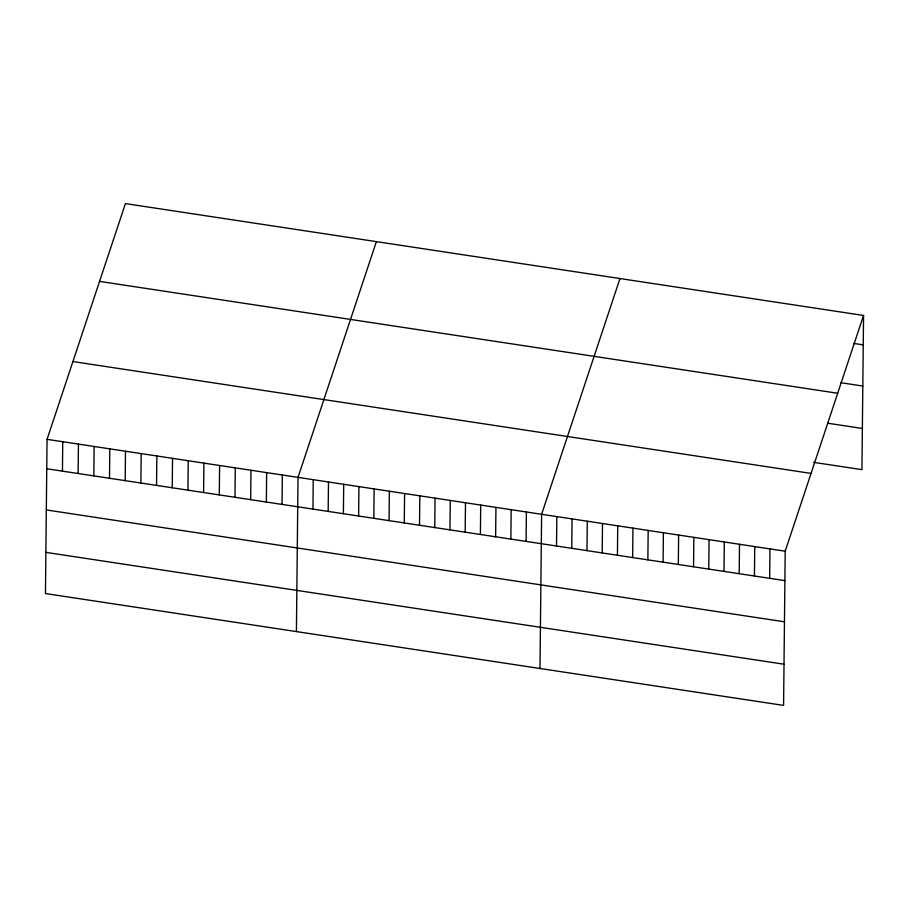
<?xml version="1.0" encoding="UTF-8"?>
<svg xmlns="http://www.w3.org/2000/svg" width="909" height="909" viewBox="0 0 909 909"><rect width="100%" height="100%" fill="white"/><g stroke="black" fill="none" stroke-linecap="round" stroke-linejoin="round"><path stroke-width="1.36" d="M47.063 439.342L45.45 593.543L783.581 705.407L785.194 551.206L863.55 315.457L125.419 203.593L47.063 439.342L785.194 551.206M62.437 471.135L62.755 441.729M78.129 473.521L78.435 444.103M93.809 475.896L94.116 446.478M109.5 478.27L109.807 448.853M125.181 480.645L125.487 451.228M140.872 483.02L141.179 453.602M156.553 485.406L156.859 455.988M172.244 487.781L172.551 458.363M187.924 490.156L188.231 460.738M203.605 492.53L203.923 463.113M219.296 494.905L219.603 465.488M234.977 497.291L235.283 467.874M250.668 499.666L250.975 470.248M266.348 502.041L266.655 472.623M282.04 504.415L282.347 474.998M296.414 631.573L298.027 477.373L376.383 241.635M312.946 509.097L313.253 479.679M328.172 511.403L328.479 481.986M343.397 513.71L343.704 484.292M358.612 516.017L358.93 486.61M373.838 518.323L374.144 488.917M389.063 520.641L389.37 491.224M404.289 522.948L404.596 493.53M419.515 525.254L419.822 495.837M434.741 527.561L435.047 498.143M449.955 529.867L450.273 500.45M465.181 532.174L465.488 502.757M480.406 534.481L480.713 505.063M495.632 536.787L495.939 507.37M510.858 539.094L511.165 509.676M526.084 541.4L526.391 511.983M539.991 668.49L541.616 514.289L619.972 278.54M556.524 546.014L556.831 516.596M571.75 548.32L572.056 518.903M586.975 550.627L587.282 521.209M602.201 552.933L602.508 523.516M617.427 555.24L617.734 525.822M632.653 557.547L632.959 528.129M647.867 559.853L648.174 530.436M663.093 562.16L663.4 532.742M678.319 564.466L678.625 535.049M693.544 566.773L693.851 537.355M708.77 569.079L709.077 539.662M723.996 571.386L724.303 541.969M739.21 573.693L739.517 544.286M754.436 575.999L754.743 546.593M769.662 578.317L769.968 548.9M863.55 315.457L861.937 469.658L813.498 462.317M853.551 343.397L863.243 344.875M840.666 382.689L862.811 386.052M99.558 281.392L837.689 393.256M827.769 423.23L862.368 428.48M72.925 361.555L811.055 473.407M46.757 468.76L784.887 580.624M46.325 509.938L784.456 621.801M45.882 552.365L784.012 664.218"/></g></svg>
